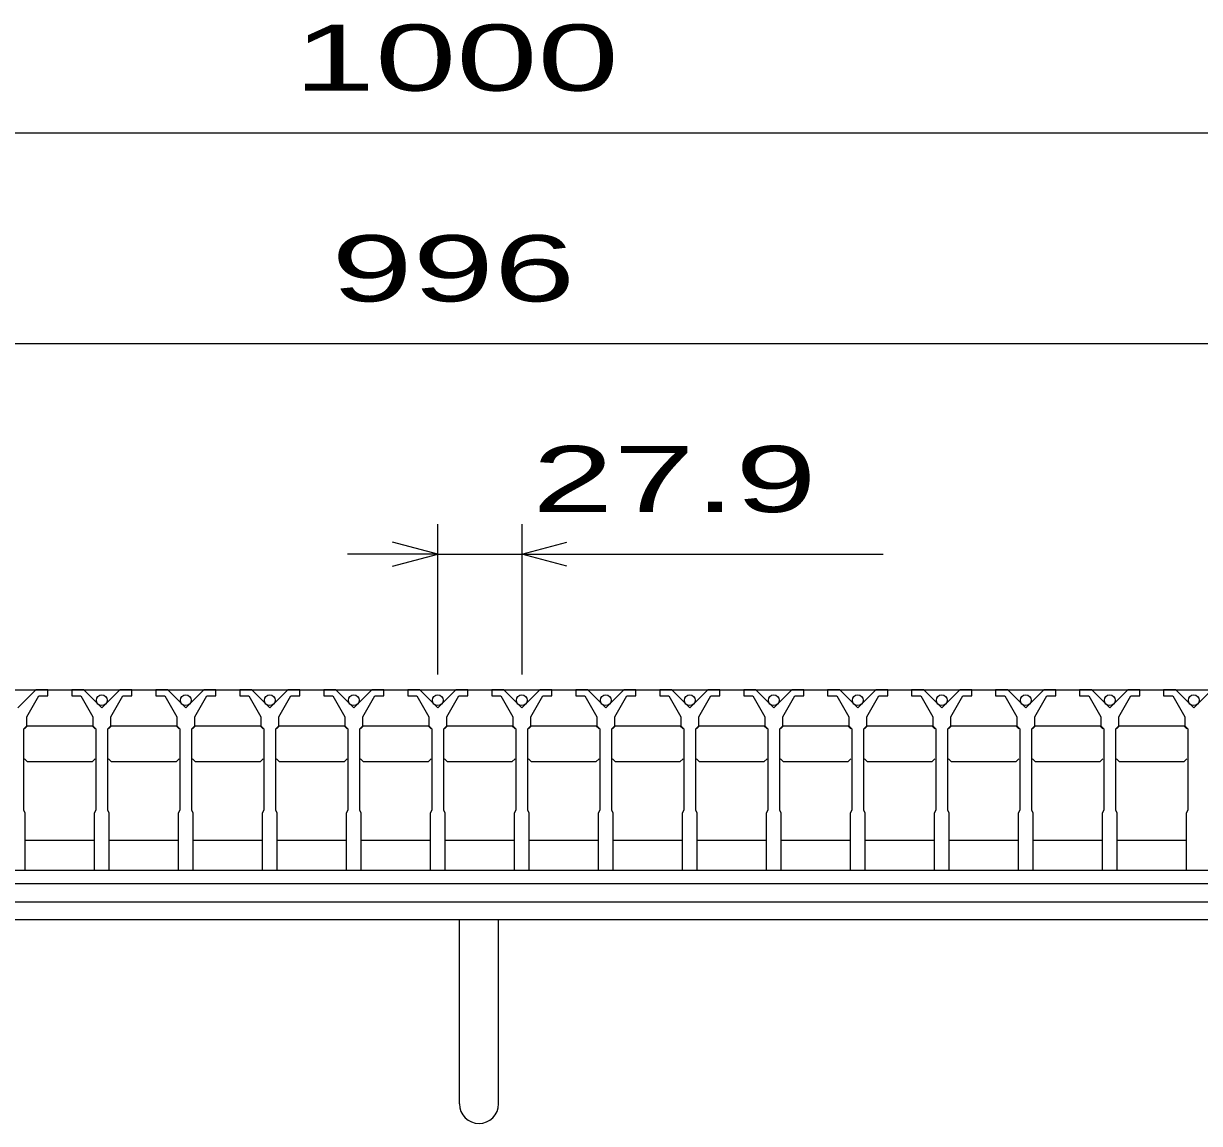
# Model space of a CAD drawing. Units: millimetres, scale not verified. Extents: x -1820 to 1731, y -1282 to 1054.
# Drawn here: x -1001.3 to -610.7, y -791.1 to -425.7 of the extents above; entities that cross this region are included whole.
import ezdxf
from ezdxf.enums import TextEntityAlignment as Align

# ---------------------------------------------------------------- set-up
doc = ezdxf.new("R2010")
doc.units = ezdxf.units.MM
doc.header["$LTSCALE"] = 10
for name, color, linetype, lineweight in [('16', 3, 'Continuous', 25), ('19', 6, 'Continuous', 25), ('22', 2, 'Continuous', 25)]:
    doc.layers.add(name, color=color, linetype=linetype, lineweight=lineweight)
doc.styles.add('ベクトル', font='')
doc.styles.get('ベクトル').set_extended_font_data('ベクトル')

msp = doc.modelspace()

# ---------------------------------------------------------------- linework, layer by layer
at = {"layer": '16'}
for p, q in [((-1348, -647), (-352, -647)), ((-997.2, -647), (-1003.2, -653)), ((-993.2, -647), (-997.2, -647)), ((-993.2, -649), (-993.2, -647)), ((-985.3, -647), (-985.3, -649)), ((-981.3, -647), (-985.3, -647)), ((-975.3, -653), (-981.3, -647)), ((-969.3, -647), (-975.3, -653)), ((-965.3, -647), (-969.3, -647)), ((-965.3, -649), (-965.3, -647)), ((-957.4, -647), (-957.4, -649)), ((-953.4, -647), (-957.4, -647)), ((-947.4, -653), (-953.4, -647)), ((-941.4, -647), (-947.4, -653)), ((-937.4, -647), (-941.4, -647)), ((-937.4, -649), (-937.4, -647)), ((-929.5, -647), (-929.5, -649)), ((-925.5, -647), (-929.5, -647)), ((-919.5, -653), (-925.5, -647)), ((-913.5, -647), (-919.5, -653)), ((-909.5, -647), (-913.5, -647)), ((-909.5, -649), (-909.5, -647)), ((-901.6, -647), (-901.6, -649)), ((-897.6, -647), (-901.6, -647)), ((-891.6, -653), (-897.6, -647)), ((-885.6, -647), (-891.6, -653)), ((-881.6, -647), (-885.6, -647)), ((-881.6, -649), (-881.6, -647)), ((-873.7, -647), (-873.7, -649)), ((-869.7, -647), (-873.7, -647)), ((-863.7, -653), (-869.7, -647)), ((-857.7, -647), (-863.7, -653)), ((-853.7, -647), (-857.7, -647)), ((-853.7, -649), (-853.7, -647)), ((-845.8, -647), (-845.8, -649)), ((-841.8, -647), (-845.8, -647)), ((-835.8, -653), (-841.8, -647)), ((-829.8, -647), (-835.8, -653)), ((-825.8, -647), (-829.8, -647)), ((-825.8, -649), (-825.8, -647)), ((-817.9, -647), (-817.9, -649)), ((-813.9, -647), (-817.9, -647)), ((-807.9, -653), (-813.9, -647)), ((-801.9, -647), (-807.9, -653)), ((-797.9, -647), (-801.9, -647)), ((-797.9, -649), (-797.9, -647)), ((-790, -647), (-790, -649)), ((-786, -647), (-790, -647)), ((-780, -653), (-786, -647)), ((-774, -647), (-780, -653)), ((-770, -647), (-774, -647)), ((-770, -649), (-770, -647)), ((-762.1, -647), (-762.1, -649)), ((-758.1, -647), (-762.1, -647)), ((-752.1, -653), (-758.1, -647)), ((-746.1, -647), (-752.1, -653)), ((-742.1, -647), (-746.1, -647)), ((-742.1, -649), (-742.1, -647)), ((-734.2, -647), (-734.2, -649)), ((-730.2, -647), (-734.2, -647)), ((-724.2, -653), (-730.2, -647)), ((-718.2, -647), (-724.2, -653)), ((-714.2, -647), (-718.2, -647)), ((-714.2, -649), (-714.2, -647)), ((-706.3, -647), (-706.3, -649)), ((-702.3, -647), (-706.3, -647)), ((-696.3, -653), (-702.3, -647)), ((-690.3, -647), (-696.3, -653)), ((-686.3, -647), (-690.3, -647)), ((-686.3, -649), (-686.3, -647)), ((-678.4, -647), (-678.4, -649)), ((-674.4, -647), (-678.4, -647)), ((-668.4, -653), (-674.4, -647)), ((-662.4, -647), (-668.4, -653)), ((-658.4, -647), (-662.4, -647)), ((-658.4, -649), (-658.4, -647)), ((-650.5, -647), (-650.5, -649)), ((-646.5, -647), (-650.5, -647)), ((-640.5, -653), (-646.5, -647)), ((-634.5, -647), (-640.5, -653)), ((-630.5, -647), (-634.5, -647)), ((-630.5, -649), (-630.5, -647)), ((-622.6, -647), (-622.6, -649)), ((-618.6, -647), (-622.6, -647)), ((-612.6, -653), (-618.6, -647)), ((-606.6, -647), (-612.6, -653)), ((-1000.2, -656), (-996.2, -649)), ((-996.2, -649), (-993.2, -649)), ((-985.3, -649), (-982.3, -649)), ((-982.3, -649), (-978.3, -656)), ((-972.3, -656), (-968.3, -649)), ((-968.3, -649), (-965.3, -649)), ((-957.4, -649), (-954.4, -649)), ((-954.4, -649), (-950.4, -656)), ((-944.4, -656), (-940.4, -649)), ((-940.4, -649), (-937.4, -649)), ((-929.5, -649), (-926.5, -649)), ((-926.5, -649), (-922.5, -656)), ((-916.5, -656), (-912.5, -649)), ((-912.5, -649), (-909.5, -649)), ((-901.6, -649), (-898.6, -649)), ((-898.6, -649), (-894.6, -656)), ((-888.6, -656), (-884.6, -649)), ((-884.6, -649), (-881.6, -649)), ((-873.7, -649), (-870.7, -649)), ((-870.7, -649), (-866.7, -656)), ((-860.7, -656), (-856.7, -649)), ((-856.7, -649), (-853.7, -649)), ((-845.8, -649), (-842.8, -649)), ((-842.8, -649), (-838.8, -656)), ((-832.8, -656), (-828.8, -649)), ((-828.8, -649), (-825.8, -649)), ((-817.9, -649), (-814.9, -649)), ((-814.9, -649), (-810.9, -656)), ((-804.9, -656), (-800.9, -649)), ((-800.9, -649), (-797.9, -649)), ((-790, -649), (-787, -649)), ((-787, -649), (-783, -656)), ((-777, -656), (-773, -649)), ((-773, -649), (-770, -649)), ((-762.1, -649), (-759.1, -649)), ((-759.1, -649), (-755.1, -656)), ((-749.1, -656), (-745.1, -649)), ((-745.1, -649), (-742.1, -649)), ((-734.2, -649), (-731.2, -649)), ((-731.2, -649), (-727.2, -656)), ((-721.2, -656), (-717.2, -649)), ((-717.2, -649), (-714.2, -649)), ((-706.3, -649), (-703.3, -649)), ((-703.3, -649), (-699.3, -656)), ((-693.3, -656), (-689.3, -649)), ((-689.3, -649), (-686.3, -649)), ((-678.4, -649), (-675.4, -649)), ((-675.4, -649), (-671.4, -656)), ((-665.4, -656), (-661.4, -649)), ((-661.4, -649), (-658.4, -649)), ((-650.5, -649), (-647.5, -649)), ((-647.5, -649), (-643.5, -656)), ((-637.5, -656), (-633.5, -649)), ((-633.5, -649), (-630.5, -649)), ((-622.6, -649), (-619.6, -649)), ((-619.6, -649), (-615.6, -656)), ((-1000.2, -659), (-1000.2, -656)), ((-978.3, -656), (-978.3, -659)), ((-972.3, -659), (-972.3, -656)), ((-950.4, -656), (-950.4, -659)), ((-944.4, -659), (-944.4, -656)), ((-922.5, -656), (-922.5, -659)), ((-916.5, -659), (-916.5, -656)), ((-894.6, -656), (-894.6, -659)), ((-888.6, -659), (-888.6, -656)), ((-866.7, -656), (-866.7, -659)), ((-860.7, -659), (-860.7, -656)), ((-838.8, -656), (-838.8, -659)), ((-832.8, -659), (-832.8, -656)), ((-810.9, -656), (-810.9, -659)), ((-804.9, -659), (-804.9, -656)), ((-783, -656), (-783, -659)), ((-777, -659), (-777, -656)), ((-755.1, -656), (-755.1, -659)), ((-749.1, -659), (-749.1, -656)), ((-727.2, -656), (-727.2, -659)), ((-721.2, -659), (-721.2, -656)), ((-699.3, -656), (-699.3, -659)), ((-693.3, -659), (-693.3, -656)), ((-671.4, -656), (-671.4, -659)), ((-665.4, -659), (-665.4, -656)), ((-643.5, -656), (-643.5, -659)), ((-637.5, -659), (-637.5, -656)), ((-615.6, -656), (-615.6, -659)), ((-1001.2, -660), (-1000.2, -659)), ((-1001.2, -687), (-1001.2, -660)), ((-1000.95, -660), (-999.95, -659)), ((-999.95, -659), (-978.55, -659)), ((-978.55, -659), (-977.55, -660)), ((-978.3, -659), (-977.3, -660)), ((-977.3, -660), (-977.3, -687)), ((-973.3, -660), (-972.3, -659)), ((-973.3, -687), (-973.3, -660)), ((-973.05, -660), (-972.05, -659)), ((-972.05, -659), (-950.65, -659)), ((-950.65, -659), (-949.65, -660)), ((-950.4, -659), (-949.4, -660)), ((-949.4, -660), (-949.4, -687)), ((-945.4, -660), (-944.4, -659)), ((-945.4, -687), (-945.4, -660)), ((-945.15, -660), (-944.15, -659)), ((-944.15, -659), (-922.75, -659)), ((-922.75, -659), (-921.75, -660)), ((-922.5, -659), (-921.5, -660)), ((-921.5, -660), (-921.5, -687)), ((-917.5, -660), (-916.5, -659)), ((-917.5, -687), (-917.5, -660)), ((-917.25, -660), (-916.25, -659)), ((-916.25, -659), (-894.85, -659)), ((-894.85, -659), (-893.85, -660)), ((-894.6, -659), (-893.6, -660)), ((-893.6, -660), (-893.6, -687)), ((-889.6, -660), (-888.6, -659)), ((-889.6, -687), (-889.6, -660)), ((-889.35, -660), (-888.35, -659)), ((-888.35, -659), (-866.95, -659)), ((-866.95, -659), (-865.95, -660)), ((-866.7, -659), (-865.7, -660)), ((-865.7, -660), (-865.7, -687)), ((-861.7, -660), (-860.7, -659)), ((-861.7, -687), (-861.7, -660)), ((-861.45, -660), (-860.45, -659)), ((-860.45, -659), (-839.05, -659)), ((-839.05, -659), (-838.05, -660)), ((-838.8, -659), (-837.8, -660)), ((-837.8, -660), (-837.8, -687)), ((-833.8, -660), (-832.8, -659)), ((-833.8, -687), (-833.8, -660)), ((-833.55, -660), (-832.55, -659)), ((-832.55, -659), (-811.15, -659)), ((-811.15, -659), (-810.15, -660)), ((-810.9, -659), (-809.9, -660)), ((-809.9, -660), (-809.9, -687)), ((-805.9, -660), (-804.9, -659)), ((-805.9, -687), (-805.9, -660)), ((-805.65, -660), (-804.65, -659)), ((-804.65, -659), (-783.25, -659)), ((-783.25, -659), (-782.25, -660)), ((-783, -659), (-782, -660)), ((-782, -660), (-782, -687)), ((-778, -660), (-777, -659)), ((-778, -687), (-778, -660)), ((-777.75, -660), (-776.75, -659)), ((-776.75, -659), (-755.35, -659)), ((-755.35, -659), (-754.35, -660)), ((-755.1, -659), (-754.1, -660)), ((-754.1, -660), (-754.1, -687)), ((-750.1, -660), (-749.1, -659)), ((-750.1, -687), (-750.1, -660)), ((-749.85, -660), (-748.85, -659)), ((-748.85, -659), (-727.45, -659)), ((-727.45, -659), (-726.45, -660)), ((-727.2, -659), (-726.2, -660)), ((-726.2, -660), (-726.2, -687)), ((-722.2, -660), (-721.2, -659)), ((-722.2, -687), (-722.2, -660)), ((-721.95, -660), (-720.95, -659)), ((-720.95, -659), (-699.55, -659)), ((-699.55, -659), (-698.55, -660)), ((-699.3, -659), (-698.3, -660)), ((-698.3, -660), (-698.3, -687)), ((-694.3, -660), (-693.3, -659)), ((-694.3, -687), (-694.3, -660)), ((-694.05, -660), (-693.05, -659)), ((-693.05, -659), (-671.65, -659)), ((-671.65, -659), (-670.65, -660)), ((-671.4, -659), (-670.4, -660)), ((-670.4, -660), (-670.4, -687)), ((-666.4, -660), (-665.4, -659)), ((-666.4, -687), (-666.4, -660)), ((-666.15, -660), (-665.15, -659)), ((-665.15, -659), (-643.75, -659)), ((-643.75, -659), (-642.75, -660)), ((-643.5, -659), (-642.5, -660)), ((-642.5, -660), (-642.5, -687)), ((-638.5, -660), (-637.5, -659)), ((-638.5, -687), (-638.5, -660)), ((-638.25, -660), (-637.25, -659)), ((-637.25, -659), (-615.85, -659)), ((-615.85, -659), (-614.85, -660)), ((-615.6, -659), (-614.6, -660)), ((-614.6, -660), (-614.6, -687)), ((-999.95, -671), (-1000.95, -670)), ((-978.55, -671), (-999.95, -671)), ((-977.55, -670), (-978.55, -671)), ((-972.05, -671), (-973.05, -670)), ((-950.65, -671), (-972.05, -671)), ((-949.65, -670), (-950.65, -671)), ((-944.15, -671), (-945.15, -670)), ((-922.75, -671), (-944.15, -671)), ((-921.75, -670), (-922.75, -671)), ((-916.25, -671), (-917.25, -670)), ((-894.85, -671), (-916.25, -671)), ((-893.85, -670), (-894.85, -671)), ((-888.35, -671), (-889.35, -670)), ((-866.95, -671), (-888.35, -671)), ((-865.95, -670), (-866.95, -671)), ((-860.45, -671), (-861.45, -670)), ((-839.05, -671), (-860.45, -671)), ((-838.05, -670), (-839.05, -671)), ((-832.55, -671), (-833.55, -670)), ((-811.15, -671), (-832.55, -671)), ((-810.15, -670), (-811.15, -671)), ((-804.65, -671), (-805.65, -670)), ((-783.25, -671), (-804.65, -671)), ((-782.25, -670), (-783.25, -671)), ((-776.75, -671), (-777.75, -670)), ((-755.35, -671), (-776.75, -671)), ((-754.35, -670), (-755.35, -671)), ((-748.85, -671), (-749.85, -670)), ((-727.45, -671), (-748.85, -671)), ((-726.45, -670), (-727.45, -671)), ((-720.95, -671), (-721.95, -670)), ((-699.55, -671), (-720.95, -671)), ((-698.55, -670), (-699.55, -671)), ((-693.05, -671), (-694.05, -670)), ((-671.65, -671), (-693.05, -671)), ((-670.65, -670), (-671.65, -671)), ((-665.15, -671), (-666.15, -670)), ((-643.75, -671), (-665.15, -671)), ((-642.75, -670), (-643.75, -671)), ((-637.25, -671), (-638.25, -670)), ((-615.85, -671), (-637.25, -671)), ((-614.85, -670), (-615.85, -671)), ((-1000.7, -688), (-1001.2, -687)), ((-977.3, -687), (-977.8, -688)), ((-972.8, -688), (-973.3, -687)), ((-949.4, -687), (-949.9, -688)), ((-944.9, -688), (-945.4, -687)), ((-921.5, -687), (-922, -688)), ((-917, -688), (-917.5, -687)), ((-893.6, -687), (-894.1, -688)), ((-889.1, -688), (-889.6, -687)), ((-865.7, -687), (-866.2, -688)), ((-861.2, -688), (-861.7, -687)), ((-837.8, -687), (-838.3, -688)), ((-833.3, -688), (-833.8, -687)), ((-809.9, -687), (-810.4, -688)), ((-805.4, -688), (-805.9, -687)), ((-782, -687), (-782.5, -688)), ((-777.5, -688), (-778, -687)), ((-754.1, -687), (-754.6, -688)), ((-749.6, -688), (-750.1, -687)), ((-726.2, -687), (-726.7, -688)), ((-721.7, -688), (-722.2, -687)), ((-698.3, -687), (-698.8, -688)), ((-693.8, -688), (-694.3, -687)), ((-670.4, -687), (-670.9, -688)), ((-665.9, -688), (-666.4, -687)), ((-642.5, -687), (-643, -688)), ((-638, -688), (-638.5, -687)), ((-614.6, -687), (-615.1, -688)), ((-1000.7, -707), (-1000.7, -688)), ((-977.8, -688), (-977.8, -707)), ((-972.8, -707), (-972.8, -688)), ((-949.9, -688), (-949.9, -707)), ((-944.9, -707), (-944.9, -688)), ((-922, -688), (-922, -707)), ((-917, -707), (-917, -688)), ((-894.1, -688), (-894.1, -707)), ((-889.1, -707), (-889.1, -688)), ((-866.2, -688), (-866.2, -707)), ((-861.2, -707), (-861.2, -688)), ((-838.3, -688), (-838.3, -707)), ((-833.3, -707), (-833.3, -688)), ((-810.4, -688), (-810.4, -707)), ((-805.4, -707), (-805.4, -688)), ((-782.5, -688), (-782.5, -707)), ((-777.5, -707), (-777.5, -688)), ((-754.6, -688), (-754.6, -707)), ((-749.6, -707), (-749.6, -688)), ((-726.7, -688), (-726.7, -707)), ((-721.7, -707), (-721.7, -688)), ((-698.8, -688), (-698.8, -707)), ((-693.8, -707), (-693.8, -688)), ((-670.9, -688), (-670.9, -707)), ((-665.9, -707), (-665.9, -688)), ((-643, -688), (-643, -707)), ((-638, -707), (-638, -688)), ((-615.1, -688), (-615.1, -707)), ((-1000.7, -697), (-977.8, -697)), ((-972.8, -697), (-949.9, -697)), ((-944.9, -697), (-922, -697)), ((-917, -697), (-894.1, -697)), ((-889.1, -697), (-866.2, -697)), ((-861.2, -697), (-838.3, -697)), ((-833.3, -697), (-810.4, -697)), ((-805.4, -697), (-782.5, -697)), ((-777.5, -697), (-754.6, -697)), ((-749.6, -697), (-726.7, -697)), ((-721.7, -697), (-698.8, -697)), ((-693.8, -697), (-670.9, -697)), ((-665.9, -697), (-643, -697)), ((-638, -697), (-615.1, -697)), ((-1340.5, -707), (-359.5, -707)), ((-1005.7, -707), (-1000.7, -707)), ((-977.8, -707), (-972.8, -707)), ((-949.9, -707), (-944.9, -707)), ((-922, -707), (-917, -707)), ((-894.1, -707), (-889.1, -707)), ((-866.2, -707), (-861.2, -707)), ((-838.3, -707), (-833.3, -707)), ((-810.4, -707), (-805.4, -707)), ((-782.5, -707), (-777.5, -707)), ((-754.6, -707), (-749.6, -707)), ((-726.7, -707), (-721.7, -707)), ((-698.8, -707), (-693.8, -707)), ((-670.9, -707), (-665.9, -707)), ((-643, -707), (-638, -707)), ((-615.1, -707), (-610.1, -707)), ((-359.5, -711.5), (-1340.5, -711.5)), ((-1340.5, -717.5), (-359.5, -717.5))]:
    msp.add_line(p, q, dxfattribs=at)
for centre in [(-975.3, -650.5), (-947.4, -650.5), (-919.5, -650.5), (-891.6, -650.5), (-863.7, -650.5), (-835.8, -650.5), (-807.9, -650.5), (-780, -650.5), (-752.1, -650.5), (-724.2, -650.5), (-696.3, -650.5), (-668.4, -650.5), (-640.5, -650.5), (-612.6, -650.5)]:
    msp.add_circle(centre, 1.8, dxfattribs=at)
at = {"layer": '19'}
for p, q in [((-1350, -717.5), (-350, -717.5)), ((-350, -723.5), (-1350, -723.5)), ((-856.5, -784.61), (-856.5, -723.5)), ((-843.5, -784.61), (-843.5, -723.5))]:
    msp.add_line(p, q, dxfattribs=at)
msp.add_arc((-850, -784.61), 6.5, 180, 0, dxfattribs=at)
at = {"layer": '22', "color": 4}
for p, q in [((-1350, -462), (-350, -462)), ((-1348, -532), (-352, -532)), ((-863.7, -642), (-863.7, -592)), ((-835.8, -592), (-835.8, -642)), ((-863.7, -602), (-878.7, -598)), ((-835.8, -602), (-820.8, -598)), ((-863.7, -602), (-893.7, -602)), ((-878.7, -606), (-863.7, -602)), ((-863.7, -602), (-835.8, -602)), ((-820.8, -606), (-835.8, -602)), ((-835.8, -602), (-715.8, -602))]:
    msp.add_line(p, q, dxfattribs=at)

# ---------------------------------------------------------------- texts
at = {"layer": '22', "style": 'ベクトル', "width": 1.65}
for s, p in [(' 1000 ', (-925, -437)), (' 996 ', (-912.5, -507)), (' 27.9 ', (-845.8, -577))]:
    msp.add_text(s, height=21.99, dxfattribs=at).set_placement(p, align=Align.MIDDLE_LEFT)

doc.saveas('drawing.dxf')
